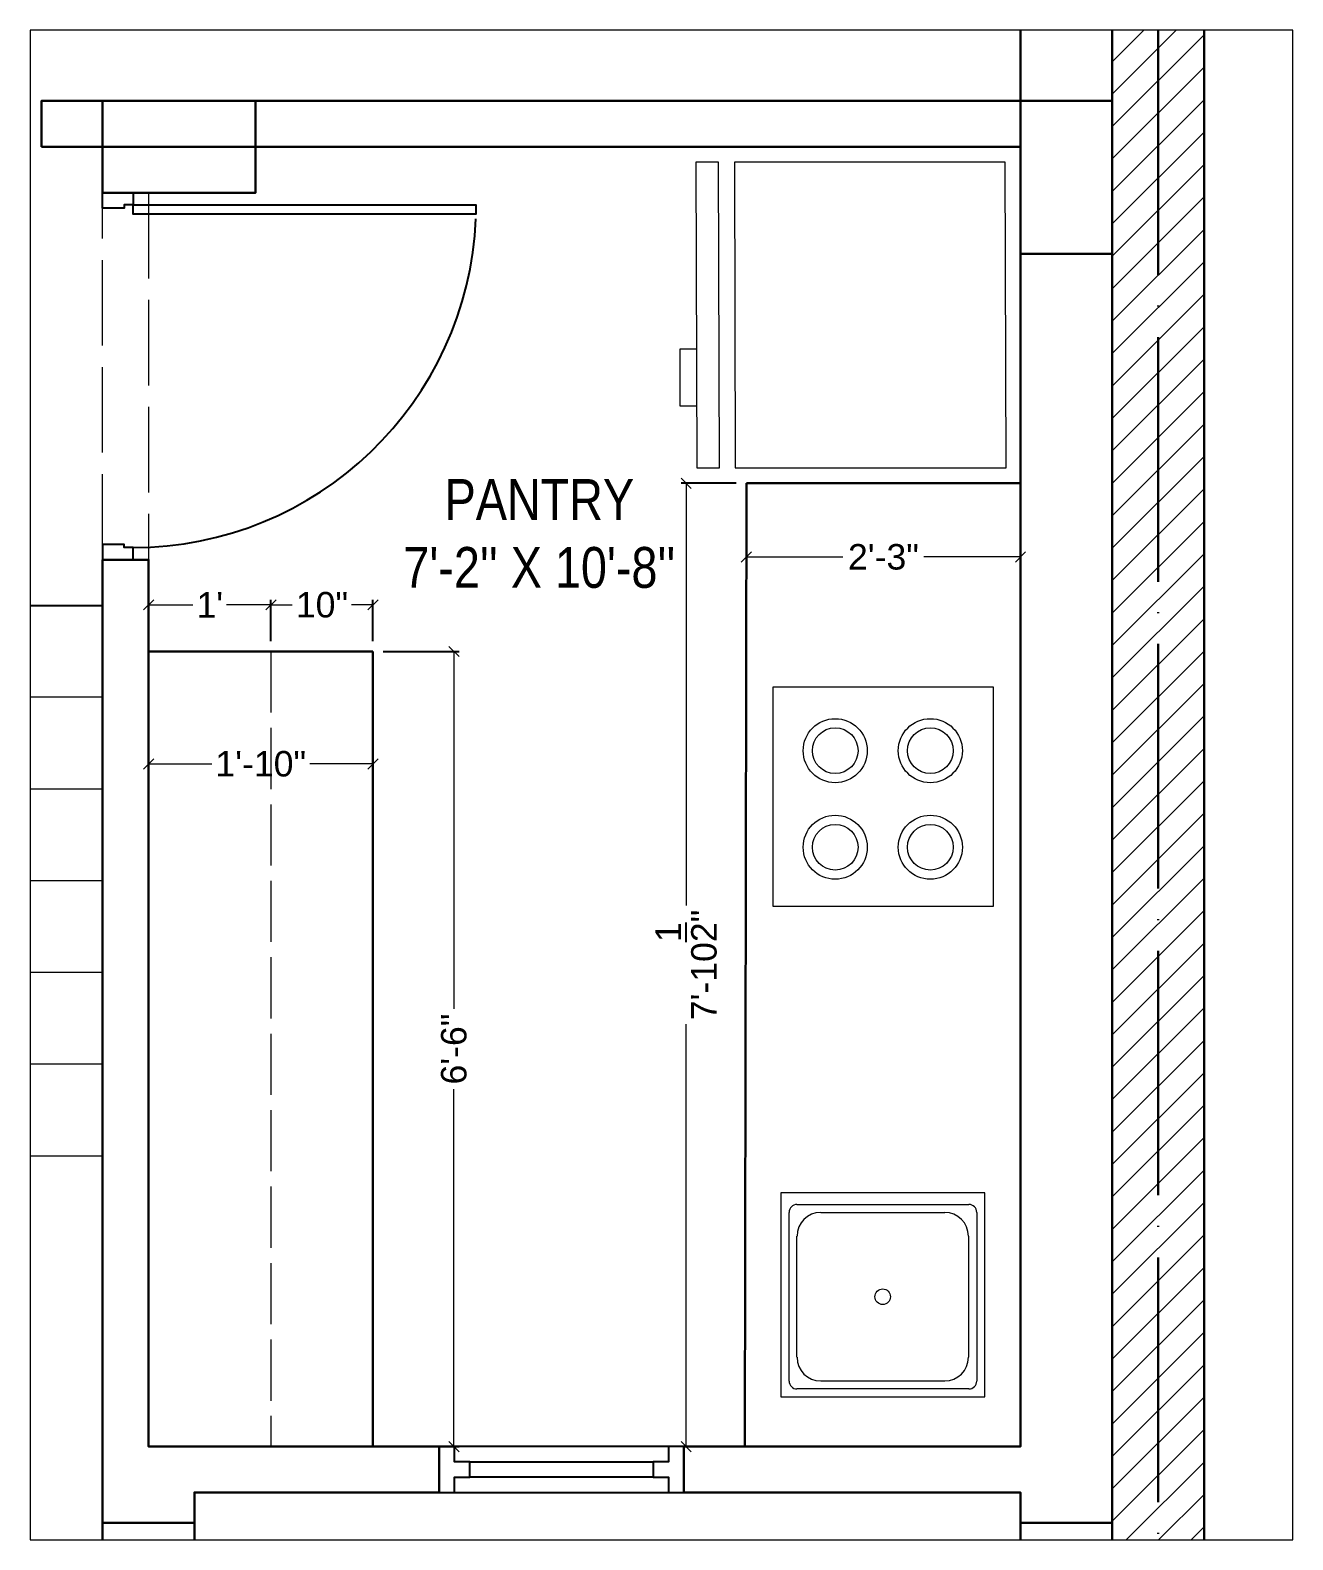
# Model space of a CAD drawing. Header units: millimetres. Extents: x 56222 to 3066687, y -650199 to -121287.
# Drawn here: x 138280.8 to 138404.6, y -176512.8 to -176364.7 of the extents above; entities that cross this region are included whole.
import ezdxf

# ---------------------------------------------------------------- set-up
doc = ezdxf.new("R2010")
doc.units = ezdxf.units.MM
doc.header["$MEASUREMENT"] = 0
doc.header["$PDMODE"] = 35
doc.linetypes.add('ACAD_ISO02W100', pattern=[15, 12, -3])
doc.linetypes.add('ACAD_ISO04W100', pattern=[30, 24, -3, 0, -3])
doc.layers.get('Defpoints').update_dxf_attribs({"color": 220})
for name, color, linetype in [('AR DOOR', 40, 'Continuous'), ('AR ELE-5', 134, 'Continuous'), ('str coll', 6, 'Continuous')]:
    doc.layers.add(name, color=color, linetype=linetype)
for name, color, linetype, lineweight in [('COLUMN', 1, 'Continuous', 30), ('dim05', 1, 'Continuous', 13), ('FIRST FLOOR', 7, 'Continuous', 9), ('FIRST FLOOR ( TEXT )', 7, 'Continuous', 9), ('FIRST FLOOR_( PLine )_', 251, 'Continuous', 30), ('FIRST FLOOR_( STAIR )', 251, 'Continuous', 9), ('FURNITURE', 32, 'Continuous', 9), ('GROUND FLOOR', 7, 'Continuous', 9), ('GROUND FLOOR  ( HATCH )', 251, 'Continuous', 9), ('Labelling', 1, 'Continuous', 25), ('wall', 7, 'Continuous', 30), ('X_PLOT', 1, 'Continuous', 9)]:
    doc.layers.add(name, color=color, linetype=linetype, lineweight=lineweight)
doc.layers.add('XX~SLAB ( PLINE )', color=251, linetype='Continuous', plot=False)
doc.styles.add('Arial', font='arial.ttf')
doc.styles.add('KATHA', font='swissc.ttf')
doc.styles.get("Standard").update_dxf_attribs({"font": 'arial.ttf', "height": 6})
doc.dimstyles.new('ISO-25', dxfattribs={"dimtxt": 2.5, "dimasz": 1, "dimexe": 0.5, "dimexo": 1, "dimtad": 0, "dimdec": 1, "dimlunit": 4, "dimtxsty": 'Standard', "dimblk": 'OBLIQUE', "dimcen": 2.5, "dimclrd": 1, "dimclre": 1, "dimclrt": 5, "dimadec": 0, "dimazin": 0, "dimtfac": 1, "dimtdec": 1, "dimtmove": 0, "dimatfit": 3, "dimfxl": 1, "dimlwd": -1, "dimarcsym": 0})

# ---------------------------------------------------------------- blocks, each defined once
blk = doc.blocks.new('*U256')
for points in [[(-1160, 0), (-1120, 0), (-1120, 30), (-1110, 30), (-1110, 100), (-1160, 100)], [(40, 0), (0, 0), (0, 30), (-10, 30), (-10, 100), (40, 100)], [(0, 0), (0, -1120), (-30, -1120), (-30, 0)]]:
    blk.add_lwpolyline(points, close=True)
at = {"layer": 'AR ELE-5', "linetype": 'ByBlock', "ltscale": 15}
blk.add_arc((1.6, 0.7), 1121.6, 180.0347, 267.627, dxfattribs=at)
blk = doc.blocks.new("SINK 20'' X 20''")
at = {"layer": 'FURNITURE'}
for p, q in [((3351629.75, -518282.23), (3351646.6, -518282.23)), ((3351628.98, -518299.55), (3351628.98, -518283)), ((3351632.08, -518283), (3351644.24, -518283)), ((3351647.38, -518283), (3351647.38, -518299.55)), ((3351629.75, -518297.22), (3351629.75, -518285.33)), ((3351646.57, -518285.33), (3351646.57, -518297.22)), ((3351644.24, -518299.55), (3351632.08, -518299.55)), ((3351646.6, -518300.32), (3351629.75, -518300.32))]:
    blk.add_line(p, q, dxfattribs=at)
blk.add_lwpolyline([(3351648.16, -518281.09), (3351628.16, -518281.09), (3351628.16, -518301.09), (3351648.16, -518301.09)], close=True, dxfattribs=at)
blk.add_circle((3351638.16, -518291.28), 0.762, dxfattribs=at)
for centre, radius, start, end in [((3351629.75, -518283), 0.775, 90, 180), ((3351646.6, -518283), 0.775, 0, 90), ((3351632.08, -518285.33), 2.32, 90, 180), ((3351644.24, -518285.33), 2.32, 0, 90), ((3351632.08, -518297.22), 2.32, 180, 270), ((3351644.24, -518297.22), 2.32, 270, 0), ((3351629.75, -518299.55), 0.775, 180, 270), ((3351646.6, -518299.55), 0.775, 270, 0)]:
    blk.add_arc(centre, radius, start, end, dxfattribs=at)
blk = doc.blocks.new('sf sfs')
at = {"layer": 'FURNITURE'}
blk.add_line((3348685.97, -514612.12), (3348664.42, -514612.12), dxfattribs=at)
blk.add_lwpolyline([(3348664.42, -514612.12), (3348664.42, -514590.57), (3348685.97, -514590.57), (3348685.97, -514612.12)], dxfattribs=at)
for centre, radius in [((3348670.49, -514596.83), 3.14), ((3348670.49, -514596.83), 2.24), ((3348679.82, -514596.83), 3.14), ((3348679.82, -514596.83), 2.24), ((3348670.49, -514606.3), 3.14), ((3348679.82, -514606.3), 3.14), ((3348670.49, -514606.3), 2.24), ((3348679.82, -514606.3), 2.24)]:
    blk.add_circle(centre, radius, dxfattribs=at)
blk = doc.blocks.new('_Oblique')
at = {"layer": 'wall', "color": 0, "lineweight": -2}
blk.add_line((-0.5, -0.5), (0.5, 0.5), dxfattribs=at)
blk = doc.blocks.new('*D676')
at = {"layer": 'Defpoints', "color": 0, "lineweight": 0, "transparency": 16777216}
for p in [(138350.99, -176409.11), (138345.09, -176503.61), (138350.99, -176503.61)]:
    blk.add_point(p, dxfattribs=at)
at = {"layer": 'dim05', "color": 1, "linetype": 'Continuous', "lineweight": -2, "transparency": 16777216}
for p, q in [((138349.99, -176409.11), (138344.59, -176409.11)), ((138349.99, -176503.61), (138344.59, -176503.61))]:
    blk.add_line(p, q, dxfattribs=at)
at = {"layer": 'dim05', "color": 1, "linetype": 'Continuous', "transparency": 16777216}
for p, q in [((138345.09, -176409.11), (138345.09, -176450.54)), ((138345.09, -176503.61), (138345.09, -176462.18))]:
    blk.add_line(p, q, dxfattribs=at)
at = {"layer": 'dim05', "color": 1, "transparency": 16777216}
for p, rotation in [((138345.09, -176409.11), 90), ((138345.09, -176503.61), 270)]:
    blk.add_blockref('_Oblique', p, dxfattribs=dict(at, rotation=rotation))
at = {"layer": 'dim05', "color": 5, "lineweight": 25, "transparency": 16777216, "insert": (138345.09, -176456.36), "char_height": 2.5, "attachment_point": 5, "rotation": 90, "style": 'Arial'}
blk.add_mtext('7\'-10{\\H1x;\\S1/2;}"', dxfattribs=at)
blk = doc.blocks.new('*D677')
at = {"layer": 'Defpoints', "color": 0, "lineweight": 0, "transparency": 16777216}
for p in [(138314.37, -176425.61), (138322.31, -176425.61), (138314.37, -176503.61)]:
    blk.add_point(p, dxfattribs=at)
at = {"layer": 'dim05', "color": 1, "linetype": 'Continuous', "lineweight": -2, "transparency": 16777216}
for p, q in [((138315.37, -176425.61), (138322.81, -176425.61)), ((138315.37, -176503.61), (138322.81, -176503.61))]:
    blk.add_line(p, q, dxfattribs=at)
at = {"layer": 'dim05', "color": 1, "linetype": 'Continuous', "transparency": 16777216}
for p, q in [((138322.31, -176425.61), (138322.31, -176460.65)), ((138322.31, -176503.61), (138322.31, -176468.56))]:
    blk.add_line(p, q, dxfattribs=at)
at = {"layer": 'dim05', "color": 1, "transparency": 16777216}
for p, rotation in [((138322.31, -176425.61), 90), ((138322.31, -176503.61), 270)]:
    blk.add_blockref('_Oblique', p, dxfattribs=dict(at, rotation=rotation))
at = {"layer": 'dim05', "color": 5, "lineweight": 25, "transparency": 16777216, "insert": (138322.31, -176464.61), "char_height": 2.5, "attachment_point": 5, "rotation": 90, "style": 'Arial'}
blk.add_mtext('6\'-6"', dxfattribs=at)
blk = doc.blocks.new('*D678')
at = {"layer": 'Defpoints', "color": 0, "lineweight": 0, "transparency": 16777216}
for p in [(138304.37, -176421.04), (138292.37, -176425.61), (138304.37, -176425.61)]:
    blk.add_point(p, dxfattribs=at)
at = {"layer": 'dim05', "color": 1, "linetype": 'Continuous', "lineweight": -2, "transparency": 16777216}
for p, q in [((138292.37, -176424.61), (138292.37, -176420.54)), ((138304.37, -176424.61), (138304.37, -176420.54))]:
    blk.add_line(p, q, dxfattribs=at)
at = {"layer": 'dim05', "color": 1, "linetype": 'Continuous', "transparency": 16777216}
for p, q in [((138292.37, -176421.04), (138296.71, -176421.04)), ((138304.37, -176421.04), (138300.02, -176421.04))]:
    blk.add_line(p, q, dxfattribs=at)
at = {"layer": 'dim05', "color": 1, "transparency": 16777216, "rotation": 180}
blk.add_blockref('_Oblique', (138292.37, -176421.04), dxfattribs=at)
at = {"layer": 'dim05', "color": 1, "transparency": 16777216}
blk.add_blockref('_Oblique', (138304.37, -176421.04), dxfattribs=at)
at = {"layer": 'dim05', "color": 5, "lineweight": 25, "transparency": 16777216, "insert": (138298.37, -176421.04), "char_height": 2.5, "attachment_point": 5, "style": 'Arial'}
blk.add_mtext("1'", dxfattribs=at)
blk = doc.blocks.new('*D679')
at = {"layer": 'Defpoints', "color": 0, "lineweight": 0, "transparency": 16777216}
for p in [(138314.37, -176421.04), (138304.37, -176425.61), (138314.37, -176425.61)]:
    blk.add_point(p, dxfattribs=at)
at = {"layer": 'dim05', "color": 1, "linetype": 'Continuous', "lineweight": -2, "transparency": 16777216}
for p, q in [((138304.37, -176424.61), (138304.37, -176420.54)), ((138314.37, -176424.61), (138314.37, -176420.54))]:
    blk.add_line(p, q, dxfattribs=at)
at = {"layer": 'dim05', "color": 1, "linetype": 'Continuous', "transparency": 16777216}
for p, q in [((138304.37, -176421.04), (138306.45, -176421.04)), ((138314.37, -176421.04), (138312.28, -176421.04))]:
    blk.add_line(p, q, dxfattribs=at)
at = {"layer": 'dim05', "color": 1, "transparency": 16777216, "rotation": 180}
blk.add_blockref('_Oblique', (138304.37, -176421.04), dxfattribs=at)
at = {"layer": 'dim05', "color": 1, "transparency": 16777216}
blk.add_blockref('_Oblique', (138314.37, -176421.04), dxfattribs=at)
at = {"layer": 'dim05', "color": 5, "lineweight": 25, "transparency": 16777216, "insert": (138309.37, -176421.04), "char_height": 2.5, "attachment_point": 5, "style": 'Arial'}
blk.add_mtext('10"', dxfattribs=at)
blk = doc.blocks.new('*D680')
at = {"layer": 'Defpoints', "color": 0, "lineweight": 0, "transparency": 16777216}
for p in [(138292.37, -176436.64), (138314.37, -176436.64), (138314.37, -176436.64)]:
    blk.add_point(p, dxfattribs=at)
at = {"layer": 'dim05', "color": 1, "linetype": 'Continuous', "transparency": 16777216}
for p, q in [((138292.37, -176436.64), (138298.57, -176436.64)), ((138314.37, -176436.64), (138308.17, -176436.64))]:
    blk.add_line(p, q, dxfattribs=at)
at = {"layer": 'dim05', "color": 1, "linetype": 'Continuous', "lineweight": -2, "transparency": 16777216}
for p, q in [((138314.37, -176435.64), (138314.37, -176436.14)), ((138292.37, -176437.64), (138292.37, -176437.14))]:
    blk.add_line(p, q, dxfattribs=at)
at = {"layer": 'dim05', "color": 1, "transparency": 16777216, "rotation": 180}
blk.add_blockref('_Oblique', (138292.37, -176436.64), dxfattribs=at)
at = {"layer": 'dim05', "color": 1, "transparency": 16777216}
blk.add_blockref('_Oblique', (138314.37, -176436.64), dxfattribs=at)
at = {"layer": 'dim05', "color": 5, "lineweight": 25, "transparency": 16777216, "insert": (138303.37, -176436.64), "char_height": 2.5, "attachment_point": 5, "style": 'Arial'}
blk.add_mtext('1\'-10"', dxfattribs=at)
blk = doc.blocks.new('*D681')
at = {"layer": 'Defpoints', "color": 0, "lineweight": 0, "transparency": 16777216}
for p in [(138350.99, -176412.73), (138377.87, -176412.73), (138377.87, -176416.34)]:
    blk.add_point(p, dxfattribs=at)
at = {"layer": 'dim05', "color": 1, "linetype": 'Continuous', "lineweight": -2, "transparency": 16777216}
for p, q in [((138350.99, -176413.73), (138350.99, -176416.84)), ((138377.87, -176413.73), (138377.87, -176416.84))]:
    blk.add_line(p, q, dxfattribs=at)
at = {"layer": 'dim05', "color": 1, "linetype": 'Continuous', "transparency": 16777216}
for p, q in [((138350.99, -176416.34), (138360.46, -176416.34)), ((138377.87, -176416.34), (138368.4, -176416.34))]:
    blk.add_line(p, q, dxfattribs=at)
at = {"layer": 'dim05', "color": 1, "transparency": 16777216, "rotation": 180}
blk.add_blockref('_Oblique', (138350.99, -176416.34), dxfattribs=at)
at = {"layer": 'dim05', "color": 1, "transparency": 16777216}
blk.add_blockref('_Oblique', (138377.87, -176416.34), dxfattribs=at)
at = {"layer": 'dim05', "color": 5, "lineweight": 25, "transparency": 16777216, "insert": (138364.43, -176416.34), "char_height": 2.5, "attachment_point": 5, "style": 'Arial'}
blk.add_mtext('2\'-3"', dxfattribs=at)

msp = doc.modelspace()

# ---------------------------------------------------------------- hatches: boundary and pattern name
at = {"layer": 'GROUND FLOOR  ( HATCH )'}
h = msp.add_hatch(dxfattribs=at)
h.set_pattern_fill('ANSI31', color=6, scale=18, style=0)
h.set_pattern_definition([(45, (21855.1806, -13912.9312), (-1.590990258, 1.590990258), [])])
h.paths.add_polyline_path([(138386.8665, -176512.7546), (138395.8665, -176512.7546), (138395.8665, -176364.6612), (138386.8665, -176364.6612)])

# ---------------------------------------------------------------- linework, layer by layer
at = {"layer": 'COLUMN'}
for points in [[(138302.8665, -176371.6056), (138302.8665, -176380.6056), (138287.8665, -176380.6056), (138287.8665, -176371.6056)], [(138377.8665, -176371.6056), (138386.8665, -176371.6056), (138386.8665, -176386.6056), (138377.8665, -176386.6056)]]:
    msp.add_lwpolyline(points, close=True, dxfattribs=at)
for points in [[(138287.8665, -176512.7546), (138287.8665, -176511.1056), (138296.8665, -176511.1056), (138296.8665, -176512.7546)], [(138377.8665, -176512.7546), (138377.8665, -176511.1056), (138386.8665, -176511.1056), (138386.8665, -176512.7546)]]:
    msp.add_lwpolyline(points, dxfattribs=at)
at = {"layer": 'FIRST FLOOR'}
for p, q in [((138377.8665, -176364.6612), (138377.8665, -176371.6056)), ((138386.8665, -176364.6612), (138386.8665, -176512.7546)), ((138287.8665, -176371.6056), (138287.8665, -176376.1056)), ((138287.8665, -176371.6056), (138377.8665, -176371.6056)), ((138287.8665, -176376.1056), (138377.8665, -176376.1056)), ((138377.8665, -176376.1056), (138377.8665, -176503.6056)), ((138287.8665, -176416.6056), (138292.3665, -176416.6056)), ((138287.8665, -176418.1056), (138287.8665, -176512.7546)), ((138292.3665, -176418.1056), (138292.3665, -176503.6056)), ((138292.3665, -176503.6056), (138377.8665, -176503.6056)), ((138320.8615, -176508.1056), (138320.8615, -176503.6056)), ((138320.8615, -176508.1056), (138320.8615, -176503.6056)), ((138344.8615, -176503.6056), (138344.8615, -176508.1056)), ((138320.8615, -176508.1056), (138377.8665, -176508.1056)), ((138377.8665, -176508.1056), (138377.8665, -176512.7546))]:
    msp.add_line(p, q, dxfattribs=at)
at = {"layer": 'FIRST FLOOR', "linetype": 'ACAD_ISO02W100', "ltscale": 0.7}
msp.add_lwpolyline([(138292.3665, -176416.6056), (138287.8665, -176416.6056), (138287.8665, -176380.6056), (138292.3665, -176380.6056)], close=True, dxfattribs=at)
at = {"layer": 'FIRST FLOOR_( PLine )_'}
for points in [[(138377.8665, -176364.6612), (138377.8665, -176371.6056), (138287.8665, -176371.6056), (138287.8665, -176376.1056), (138377.8665, -176376.1056), (138377.8665, -176503.6056), (138344.8615, -176503.6056), (138344.8615, -176508.1056), (138377.8665, -176508.1056), (138377.8665, -176512.7546)], [(138386.8665, -176512.7546), (138386.8665, -176364.6612)], [(138296.8665, -176512.7546), (138296.8665, -176508.1056), (138320.8615, -176508.1056), (138320.8615, -176503.6056), (138292.3665, -176503.6056), (138292.3665, -176416.6056), (138287.8665, -176416.6056), (138287.8665, -176512.7546)]]:
    msp.add_lwpolyline(points, dxfattribs=at)
msp.add_lwpolyline([(138281.8665, -176376.1056), (138287.8665, -176376.1056), (138287.8665, -176371.6056), (138281.8665, -176371.6056)], close=True, dxfattribs=at)
at = {"layer": 'FIRST FLOOR_( STAIR )'}
for p, q in [((138287.8665, -176421.1056), (138280.7614, -176421.1056)), ((138287.8665, -176430.1056), (138280.7614, -176430.1056)), ((138287.8665, -176439.1056), (138280.7614, -176439.1056)), ((138287.8665, -176448.1056), (138280.7614, -176448.1056)), ((138287.8665, -176457.1056), (138280.7614, -176457.1056)), ((138287.8665, -176466.1056), (138280.7614, -176466.1056)), ((138287.8665, -176475.1056), (138280.7614, -176475.1056))]:
    msp.add_line(p, q, dxfattribs=at)
at = {"layer": 'FURNITURE', "lineweight": 30}
for p, q in [((138350.8322, -176503.6056), (138350.9944, -176409.1056)), ((138350.9943, -176409.1056), (138377.8676, -176409.1056)), ((138292.3665, -176425.6056), (138314.3665, -176425.6056)), ((138314.3665, -176425.6056), (138314.3665, -176503.6056))]:
    msp.add_line(p, q, dxfattribs=at)
at = {"layer": 'FURNITURE', "linetype": 'ACAD_ISO02W100', "ltscale": 0.5}
msp.add_line((138304.3665, -176425.6056), (138304.3665, -176503.6056), dxfattribs=at)
at = {"layer": 'FURNITURE'}
for points in [[(138346.1327, -176407.6043), (138348.3458, -176407.6043), (138348.26, -176377.6056), (138346.0468, -176377.6056)], [(138349.895, -176407.6043), (138376.4524, -176407.6043), (138376.3665, -176377.6056), (138349.8091, -176377.6056)]]:
    msp.add_lwpolyline(points, close=True, dxfattribs=at)
at = {"layer": 'FURNITURE', "flags": 128}
msp.add_lwpolyline([(138346.0898, -176401.5534), (138344.512, -176401.5534), (138344.512, -176395.9262), (138346.0898, -176395.9262)], dxfattribs=at)
at = {"layer": 'GROUND FLOOR'}
for p, q in [((138386.8665, -176364.6612), (138386.8665, -176512.7546)), ((138395.8665, -176364.6612), (138395.8665, -176512.7546))]:
    msp.add_line(p, q, dxfattribs=at)
at = {"layer": 'GROUND FLOOR', "color": 1, "linetype": 'ACAD_ISO04W100'}
msp.add_line((138391.3665, -176364.6612), (138391.3665, -176512.7546), dxfattribs=at)
at = {"layer": 'GROUND FLOOR', "color": 6, "lineweight": 30}
for points in [[(138386.8665, -176364.6612), (138386.8665, -176512.7546)], [(138395.8665, -176512.7546), (138395.8665, -176364.6612)]]:
    msp.add_lwpolyline(points, dxfattribs=at)
at = {"layer": 'Labelling', "lineweight": 0, "ltscale": 10}
msp.add_lwpolyline([(138404.5715, -176364.6612), (138280.7614, -176364.6612), (138280.7614, -176512.7546), (138404.5715, -176512.7546)], close=True, dxfattribs=at)
at = {"layer": 'X_PLOT', "linetype": 'ACAD_ISO04W100', "lineweight": 30}
msp.add_line((138391.3665, -176364.6612), (138391.3665, -176512.7546), dxfattribs=at)
at = {"layer": 'XX~SLAB ( PLINE )'}
for points in [[(138386.8665, -176364.6612), (138386.8665, -176512.7546)], [(138280.7614, -176421.1056), (138287.8665, -176421.1056), (138287.8665, -176512.7546)]]:
    msp.add_lwpolyline(points, dxfattribs=at)
msp.add_lwpolyline([(138344.8615, -176503.6056), (138343.3615, -176503.6056), (138343.3615, -176505.1056), (138341.8615, -176505.1056), (138341.8615, -176506.6056), (138323.8615, -176506.6056), (138323.8615, -176505.1056), (138322.3615, -176505.1056), (138322.3615, -176503.6056), (138320.8615, -176503.6056), (138320.8615, -176508.1056), (138322.3615, -176508.1056), (138322.3615, -176506.6056), (138323.8615, -176506.6056), (138323.8615, -176505.1056), (138341.8615, -176505.1056), (138341.8615, -176506.6056), (138343.3615, -176506.6056), (138343.3615, -176508.1056), (138344.8615, -176508.1056), (138344.8615, -176503.6056), (138320.8615, -176503.6056), (138320.8615, -176508.1056), (138344.8615, -176508.1056)], close=True, dxfattribs=at)

# ---------------------------------------------------------------- block references
at = {"lineweight": 35}
msp.add_blockref('sf sfs', (-3210310.7904, 338161.488), dxfattribs=at)
at = {"layer": 'AR DOOR', "linetype": 'ByBlock', "lineweight": -2, "extrusion": (0, 0, -1), "xscale": -0.02999999999996949, "yscale": 0.02999999999996949, "zscale": -0.02999999999996949, "rotation": 270}
msp.add_blockref('*U256', (-138290.8665, -176381.8056), dxfattribs=at)
at = {"layer": 'str coll', "lineweight": 5}
msp.add_blockref("SINK 20'' X 20''", (-3213273.801, 341802.3683), dxfattribs=at)

# ---------------------------------------------------------------- texts
at = {"layer": 'FIRST FLOOR ( TEXT )', "insert": (138330.691, -176414.06), "char_height": 4, "attachment_point": 5, "style": 'KATHA'}
msp.add_mtext("PANTRY\\P7'-2'' X 10'-8''", dxfattribs=at)

# ---------------------------------------------------------------- dimensions: what is measured, and where the dimension line sits
at = {"layer": 'dim05', "color": 27, "lineweight": 25, "true_color": 0x7d5120}
for base, p1, p2, picture, middle in [((138345.0936, -176503.6056), (138350.9944, -176409.1056), (138350.9944, -176503.6056), '*D676', (138345.0936, -176456.3556)), ((138322.3112, -176425.6056), (138314.3665, -176503.6056), (138314.3665, -176425.6056), '*D677', (138322.3112, -176464.6056))]:
    dim = msp.add_linear_dim(base=base, p1=p1, p2=p2, angle=90, dimstyle='ISO-25', override={"dimtxsty": 'Arial'}, dxfattribs=at)
    dim.commit()
    dim.dimension.update_dxf_attribs({"geometry": picture, "text_midpoint": middle})
for base, p1, p2, picture, middle in [((138377.8665, -176416.3378), (138350.9881, -176412.7317), (138377.8665, -176412.7317), '*D681', (138364.4273, -176416.3378)), ((138304.3665, -176421.0432), (138292.3665, -176425.6056), (138304.3665, -176425.6056), '*D678', (138298.3665, -176421.0432)), ((138314.3665, -176421.0432), (138304.3665, -176425.6056), (138314.3665, -176425.6056), '*D679', (138309.3665, -176421.0432)), ((138314.3665, -176436.6377), (138292.3665, -176436.6377), (138314.3665, -176436.6377), '*D680', (138303.3665, -176436.6377))]:
    dim = msp.add_linear_dim(base=base, p1=p1, p2=p2, dimstyle='ISO-25', override={"dimtxsty": 'Arial'}, dxfattribs=at)
    dim.commit()
    dim.dimension.update_dxf_attribs({"geometry": picture, "text_midpoint": middle})

doc.saveas('drawing.dxf')
